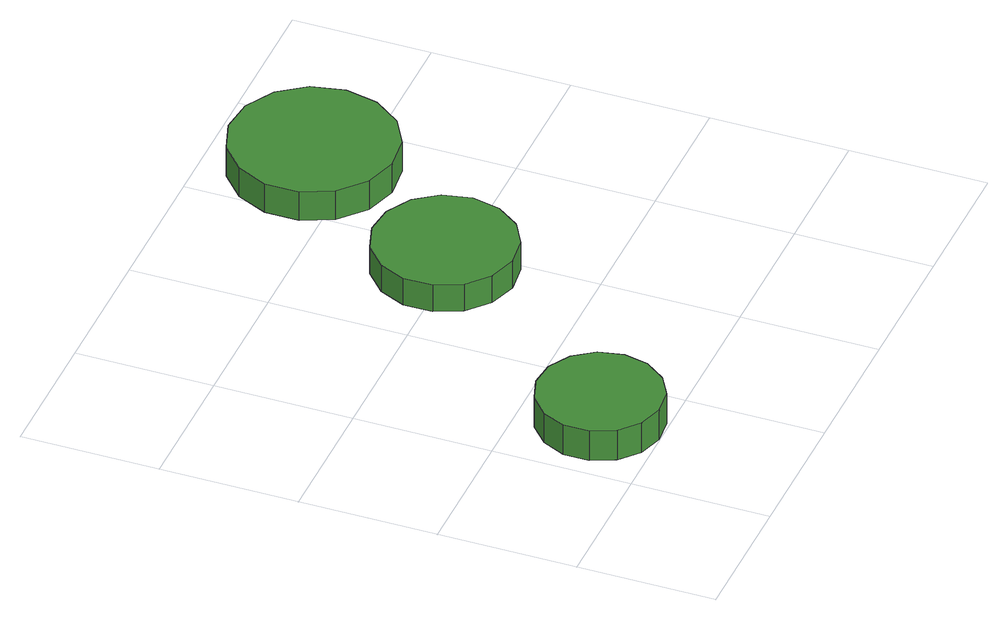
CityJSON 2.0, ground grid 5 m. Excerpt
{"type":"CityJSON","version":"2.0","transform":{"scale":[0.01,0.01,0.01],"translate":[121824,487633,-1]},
"CityObjects":{
"tree1":{"type":"SolitaryVegetationObject","attributes":{"function":"something"},"geometry":[{"type":"MultiSurface","lod":"1","boundaries":[[[0,1,2,3,4,5,6,7,8,9,10,11,12,13,14]],[[15,16,17,18,19,20,21,22,23,24,25,26,27,28,29]],[[0,29,28,1]],[[1,28,27,2]],[[2,27,26,3]],[[3,26,25,4]],[[4,25,24,5]],[[5,24,23,6]],[[6,23,22,7]],[[7,22,21,8]],[[8,21,20,9]],[[9,20,19,10]],[[10,19,18,11]],[[11,18,17,12]],[[12,17,16,13]],[[13,16,15,14]],[[14,15,29,0]]]}]},
"tree2":{"type":"SolitaryVegetationObject","attributes":{"function":"something"},"geometry":[{"type":"MultiSurface","lod":"1","boundaries":[[[30,31,32,33,34,35,36,37,38,39,40,41,42,43,44]],[[45,46,47,48,49,50,51,52,53,54,55,56,57,58,59]],[[30,59,58,31]],[[31,58,57,32]],[[32,57,56,33]],[[33,56,55,34]],[[34,55,54,35]],[[35,54,53,36]],[[36,53,52,37]],[[37,52,51,38]],[[38,51,50,39]],[[39,50,49,40]],[[40,49,48,41]],[[41,48,47,42]],[[42,47,46,43]],[[43,46,45,44]],[[44,45,59,30]]]}]},
"tree3":{"type":"SolitaryVegetationObject","attributes":{"function":"something"},"geometry":[{"type":"MultiSurface","lod":"1","boundaries":[[[60,61,62,63,64,65,66,67,68,69,70,71,72,73,74]],[[75,76,77,78,79,80,81,82,83,84,85,86,87,88,89]],[[60,89,88,61]],[[61,88,87,62]],[[62,87,86,63]],[[63,86,85,64]],[[64,85,84,65]],[[65,84,83,66]],[[66,83,82,67]],[[67,82,81,68]],[[68,81,80,69]],[[69,80,79,70]],[[70,79,78,71]],[[71,78,77,72]],[[72,77,76,73]],[[73,76,75,74]],[[74,75,89,60]]]}]}
},
"vertices":[
[513,224,207],[494,315,207],[439,390,207],[359,437,207],[267,446,207],[179,418,207],[110,355,207],[72,271,207],[72,178,207],[110,93,207],[179,31,207],[267,2,207],[359,12,207],[439,59,207],[494,134,207],[494,134,84],[439,59,84],[359,12,84],[267,2,84],[179,31,84],[110,93,84],[72,178,84],[72,271,84],[110,355,84],[179,418,84],[267,446,84],[359,437,84],[439,390,84],[494,315,84],[513,224,84],
[1156,1021,197],[1134,1125,197],[1072,1210,197],[980,1263,197],[875,1274,197],[774,1242,197],[696,1171,197],[653,1074,197],[653,968,197],[696,872,197],[774,801,197],[875,768,197],[980,779,197],[1072,832,197],[1134,918,197],[1134,918,86],[1072,832,86],[980,779,86],[875,768,86],[774,801,86],[696,872,86],[653,968,86],[653,1074,86],[696,1171,86],[774,1242,86],[875,1274,86],[980,1263,86],[1072,1210,86],[1134,1125,86],[1156,1021,86],
[1550,1631,207],[1524,1752,207],[1452,1851,207],[1345,1913,207],[1222,1926,207],[1105,1888,207],[1013,1805,207],[963,1693,207],[963,1569,207],[1013,1457,207],[1105,1374,207],[1222,1336,207],[1345,1349,207],[1452,1410,207],[1524,1510,207],[1524,1510,88],[1452,1410,88],[1345,1349,88],[1222,1336,88],[1105,1374,88],[1013,1457,88],[963,1569,88],[963,1693,88],[1013,1805,88],[1105,1888,88],[1222,1926,88],[1345,1913,88],[1452,1851,88],[1524,1752,88],[1550,1631,88]
]}
